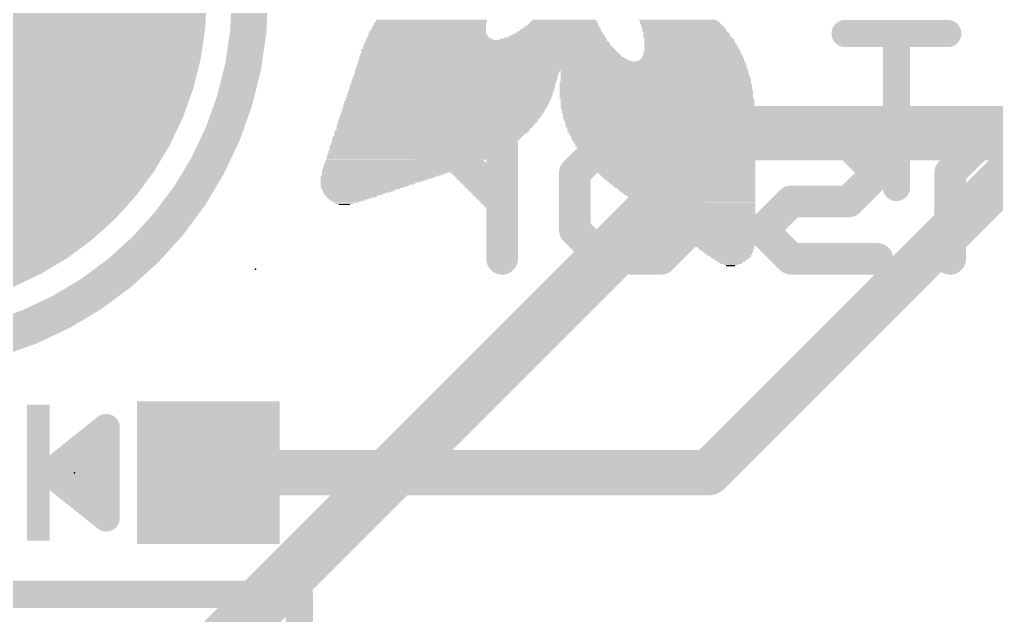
# Model space of a CAD drawing. Extents: x -0.1 to 25.5, y -0.1 to 17.9.
# Drawn here: x 3.25 to 8.73, y 11.77 to 15.12 of the extents above; entities that cross this region are included whole.
import ezdxf

# ---------------------------------------------------------------- set-up
doc = ezdxf.new("R2010")
doc.units = 0
for name, color, linetype in [('1', 12, 'CONTINUOUS'), ('16', 5, 'CONTINUOUS'), ('17', 110, 'CONTINUOUS'), ('21', 40, 'CONTINUOUS'), ('22', 6, 'CONTINUOUS'), ('23', 53, 'CONTINUOUS')]:
    doc.layers.add(name, color=color, linetype=linetype)

# ---------------------------------------------------------------- blocks, each defined once
blk = doc.blocks.new('RECT')
blk.add_solid([(-0.5, -0.5), (0.5, -0.5), (-0.5, 0.5), (0.5, 0.5)])
blk = doc.blocks.new('ROUNDP')
at = {"const_width": 0.5}
blk.add_lwpolyline([(0, -0.25, 1), (0, 0.25, 1), (0, -0.25)], format="xyb", dxfattribs=at)

msp = doc.modelspace()

# ---------------------------------------------------------------- linework, layer by layer
at = {"layer": '1', "const_width": 0.254}
for points in [[(7.112, 12.573), (9.144, 14.605)], [(4.306, 12.573), (7.112, 12.573)]]:
    msp.add_lwpolyline(points, dxfattribs=at)
at = {"layer": '1', "const_width": 0.127}
for points in [[(4.306, 12.6365, 1), (4.306, 12.5095)], [(7.0671, 12.6179, 1), (7.1569, 12.5281)], [(7.112, 12.5095, 1), (7.112, 12.6365)]]:
    msp.add_lwpolyline(points, format="xyb", dxfattribs=at)
at = {"layer": '16', "const_width": 0.3048}
for points in [[(3.556, 10.795), (7.239, 14.478)], [(7.239, 14.478), (16.764, 14.478)]]:
    msp.add_lwpolyline(points, dxfattribs=at)
at = {"layer": '16', "const_width": 0.1524}
for points in [[(7.239, 14.5542, 1), (7.239, 14.4018)], [(7.2929, 14.4241, 1), (7.1851, 14.5319)]]:
    msp.add_lwpolyline(points, format="xyb", dxfattribs=at)
at = {"layer": '21'}
for points, const_width in [([(2.54, 13.24, 1), (2.54, 17.24, 1), (2.54, 13.24)], 0.2032), ([(7.8786, 15.0756, 1), (7.8786, 14.9994)], 0.0762), ([(8.2048, 15.0375, 1), (8.1286, 15.0375)], 0.0762), ([(8.4548, 14.9994, 1), (8.4548, 15.0756)], 0.0762), ([(8.1286, 14.1732, 1), (8.2048, 14.1732)], 0.0762), ([(3.7719, 12.827, 1), (3.6957, 12.827)], 0.0762), ([(3.7576, 12.7972, 1), (3.71, 12.8568)], 0.0762), ([(3.7021, 12.8397, 1), (3.7021, 12.7635)], 0.0762), ([(3.7338, 12.7635, 1), (3.7338, 12.8397)], 0.0762), ([(3.5116, 12.6873, 1), (3.5116, 12.6111)], 0.0762), ([(3.7338, 12.6111, 1), (3.7338, 12.6873)], 0.0762), ([(3.4401, 12.6028, 1), (3.3925, 12.5432)], 0.0762), ([(3.3925, 12.6028, 1), (3.4401, 12.5432)], 0.0762), ([(3.5116, 12.5349, 1), (3.5116, 12.4587)], 0.0762), ([(3.7338, 12.4587, 1), (3.7338, 12.5349)], 0.0762), ([(3.7021, 12.3825, 1), (3.7021, 12.3063)], 0.0762), ([(3.71, 12.2892, 1), (3.7576, 12.3488)], 0.0762), ([(3.7338, 12.3063, 1), (3.7338, 12.3825)], 0.0762), ([(3.6957, 12.319, 1), (3.7719, 12.319)], 0.0762), ([(4.8556, 11.89, 1), (4.7794, 11.89)], 0.0762), ([(4.8175, 11.8519, 1), (4.8175, 11.9281)], 0.0762)]:
    msp.add_lwpolyline(points, format="xyb", dxfattribs=dict(at, const_width=const_width))
at = {"layer": '21', "const_width": 0.1524}
for points in [[(7.8786, 15.0375), (8.4548, 15.0375)], [(8.1667, 14.1732), (8.1667, 15.0375)], [(3.7338, 12.827), (3.4163, 12.573)], [(3.7338, 12.319), (3.7338, 12.827)], [(3.7021, 12.8016), (3.7338, 12.8016)], [(3.5116, 12.6492), (3.7338, 12.6492)], [(3.4163, 12.573), (3.7338, 12.319)], [(3.5116, 12.4968), (3.7338, 12.4968)], [(3.7021, 12.3444), (3.7338, 12.3444)], [(2.2175, 11.89), (4.8175, 11.89)], [(4.8175, 11.89), (4.8175, 10.79)]]:
    msp.add_lwpolyline(points, dxfattribs=at)
at = {"layer": '22', "const_width": 0.1778}
for points in [[(5.6326, 14.4172), (5.4716, 14.4172)], [(5.9546, 14.0952), (5.6326, 14.4172)], [(5.9546, 13.7732), (5.9546, 14.4172)], [(6.3631, 14.2562), (6.5241, 14.4172)], [(6.5241, 14.4172), (6.8461, 14.4172)], [(6.8461, 14.4172), (7.0071, 14.2562)], [(7.8986, 14.4172), (7.4155, 14.4172)], [(8.0596, 14.2562), (7.8986, 14.4172)], [(8.629, 14.4172), (8.468, 14.2562)], [(9.112, 14.4172), (8.629, 14.4172)], [(6.3631, 13.9342), (6.3631, 14.2562)], [(7.0071, 14.2562), (7.0071, 13.9342)], [(7.8986, 14.0952), (8.0596, 14.2562)], [(8.468, 14.2562), (8.468, 13.7732)], [(7.4155, 13.9342), (7.5766, 14.0952)], [(7.5766, 14.0952), (7.8986, 14.0952)], [(6.5241, 13.7732), (6.3631, 13.9342)], [(7.0071, 13.9342), (6.8461, 13.7732)], [(7.5766, 13.7732), (7.4155, 13.9342)], [(6.8461, 13.7732), (6.5241, 13.7732)], [(8.0596, 13.7732), (7.5766, 13.7732)]]:
    msp.add_lwpolyline(points, dxfattribs=at)
at = {"layer": '22', "const_width": 0.0889}
for points in [[(5.4716, 14.4616, 1), (5.4716, 14.3727)], [(5.6641, 14.4486, 1), (5.6012, 14.3857)], [(5.6326, 14.3727, 1), (5.6326, 14.4616)], [(5.9991, 14.4172, 1), (5.9102, 14.4172)], [(6.5241, 14.4616, 1), (6.5241, 14.3727)], [(6.5555, 14.3857, 1), (6.4927, 14.4486)], [(6.8775, 14.4486, 1), (6.8147, 14.3857)], [(6.8461, 14.3727, 1), (6.8461, 14.4616)], [(7.4155, 14.4616, 1), (7.4155, 14.3727)], [(7.93, 14.4486, 1), (7.8671, 14.3857)], [(7.8986, 14.3727, 1), (7.8986, 14.4616)], [(8.629, 14.4616, 1), (8.629, 14.3727)], [(8.6604, 14.3857, 1), (8.5976, 14.4486)], [(6.4075, 14.2562, 1), (6.3186, 14.2562)], [(6.3317, 14.2876, 1), (6.3945, 14.2247)], [(7.0516, 14.2562, 1), (6.9627, 14.2562)], [(6.9757, 14.2247, 1), (7.0385, 14.2876)], [(8.091, 14.2247, 1), (8.0281, 14.2876)], [(8.0281, 14.2247, 1), (8.091, 14.2876)], [(8.4366, 14.2876, 1), (8.4994, 14.2247)], [(8.5125, 14.2562, 1), (8.4236, 14.2562)], [(5.9232, 14.0637, 1), (5.9861, 14.1266)], [(7.5766, 14.1396, 1), (7.5766, 14.0507)], [(7.608, 14.0637, 1), (7.5451, 14.1266)], [(7.8671, 14.1266, 1), (7.93, 14.0637)], [(7.8986, 14.0507, 1), (7.8986, 14.1396)], [(6.3186, 13.9342, 1), (6.4075, 13.9342)], [(6.3945, 13.9656, 1), (6.3317, 13.9027)], [(6.9627, 13.9342, 1), (7.0516, 13.9342)], [(7.0385, 13.9027, 1), (6.9757, 13.9656)], [(7.447, 13.9656, 1), (7.3841, 13.9027)], [(7.3841, 13.9656, 1), (7.447, 13.9027)], [(5.9102, 13.7732, 1), (5.9991, 13.7732)], [(6.5241, 13.8176, 1), (6.5241, 13.7287)], [(6.4927, 13.7417, 1), (6.5555, 13.8046)], [(6.8147, 13.8046, 1), (6.8775, 13.7417)], [(6.8461, 13.7287, 1), (6.8461, 13.8176)], [(7.5766, 13.8176, 1), (7.5766, 13.7287)], [(7.5451, 13.7417, 1), (7.608, 13.8046)], [(8.0596, 13.7287, 1), (8.0596, 13.8176)], [(8.4236, 13.7732, 1), (8.5125, 13.7732)]]:
    msp.add_lwpolyline(points, format="xyb", dxfattribs=at)
at = {"layer": '23'}
for p in [(4.572, 13.716), (3.556, 12.573)]:
    msp.add_point(p, dxfattribs=at)

# ---------------------------------------------------------------- block references
at = {"layer": '1', "xscale": 0.8, "yscale": 0.8, "rotation": 90}
msp.add_blockref('RECT', (4.306, 12.573), dxfattribs=at)
at = {"layer": '17', "xscale": 3.516, "yscale": 3.516}
msp.add_blockref('ROUNDP', (2.54, 15.24), dxfattribs=at)
msp.add_blockref('ROUNDP', (2.54, 15.24), dxfattribs=at)
at = {"layer": '21'}
for p, xscale, yscale in [((5.5436, 15.0686), 0.6413, 0.0063), ((5.5467, 15.0813), 0.635, 0.0063), ((5.5467, 15.0749), 0.635, 0.0064), ((5.5499, 15.094), 0.6286, 0.0063), ((5.5499, 15.0876), 0.6286, 0.0064), ((5.5563, 15.1003), 0.6287, 0.0064), ((5.5595, 15.113), 0.6223, 0.0064), ((5.5595, 15.1067), 0.6223, 0.0063), ((6.2897, 15.0686), 0.4318, 0.0063), ((6.2896, 15.0749), 0.4191, 0.0064), ((6.2929, 15.0813), 0.4127, 0.0063), ((6.2961, 15.0876), 0.3937, 0.0064), ((6.2992, 15.094), 0.3874, 0.0063), ((6.2992, 15.1003), 0.3746, 0.0064), ((6.3024, 15.1067), 0.3683, 0.0063), ((6.3024, 15.113), 0.3556, 0.0064), ((6.9374, 15.113), 0.4318, 0.0064), ((6.9469, 15.1067), 0.4382, 0.0063), ((6.9533, 15.094), 0.4509, 0.0063), ((6.9501, 15.1003), 0.4445, 0.0064), ((6.9596, 15.0876), 0.4508, 0.0064), ((6.9628, 15.0813), 0.4572, 0.0063), ((6.966, 15.0749), 0.4635, 0.0064), ((6.9723, 15.0686), 0.4636, 0.0063), ((5.5372, 15.0178), 0.6794, 0.0063), ((5.534, 15.0368), 0.6604, 0.0064), ((5.5372, 15.0305), 0.6668, 0.0063), ((5.5404, 15.0241), 0.6731, 0.0064), ((5.5372, 15.0495), 0.654, 0.0064), ((5.5372, 15.0432), 0.654, 0.0063), ((5.5404, 15.0559), 0.6477, 0.0063), ((5.5436, 15.0622), 0.6413, 0.0064), ((6.258, 15.0178), 0.5461, 0.0063), ((6.2643, 15.0241), 0.5334, 0.0064), ((6.2675, 15.0305), 0.5143, 0.0063), ((6.2707, 15.0368), 0.4953, 0.0064), ((6.277, 15.0432), 0.4826, 0.0063), ((6.277, 15.0495), 0.4699, 0.0064), ((6.2833, 15.0559), 0.4572, 0.0063), ((6.2834, 15.0622), 0.4445, 0.0064), ((6.9787, 15.0495), 0.4763, 0.0064), ((6.9755, 15.0622), 0.4699, 0.0064), ((6.9755, 15.0559), 0.4699, 0.0063), ((6.985, 15.0432), 0.4762, 0.0063), ((6.9882, 15.0368), 0.4826, 0.0064), ((6.9914, 15.0305), 0.4889, 0.0063), ((6.9914, 15.0241), 0.4889, 0.0064), ((6.9946, 15.0178), 0.4953, 0.0063), ((5.8738, 14.9606), 1.4033, 0.0064), ((5.8706, 14.9797), 1.3843, 0.0063), ((5.8706, 14.9733), 1.3843, 0.0064), ((5.8738, 14.967), 1.3907, 0.0063), ((5.8674, 14.9924), 1.3652, 0.0063), ((5.8706, 14.986), 1.3716, 0.0064), ((5.5467, 15.0051), 0.7112, 0.0063), ((5.8674, 14.9987), 1.3526, 0.0064), ((5.5436, 15.0114), 0.6921, 0.0064), ((6.242, 15.0051), 0.6033, 0.0063), ((6.2515, 15.0114), 0.5715, 0.0064), ((7.0009, 15.0114), 0.4953, 0.0064), ((7.0072, 14.9924), 0.508, 0.0063), ((7.0072, 14.986), 0.508, 0.0064), ((7.0104, 14.9797), 0.5144, 0.0063), ((7.0168, 14.9606), 0.5271, 0.0064), ((7.0041, 15.0051), 0.5017, 0.0063), ((7.0041, 14.9987), 0.5017, 0.0064), ((7.0136, 14.9733), 0.5207, 0.0064), ((7.0136, 14.967), 0.5207, 0.0063), ((5.8896, 14.9098), 1.4732, 0.0064), ((5.896, 14.9035), 1.4859, 0.0063), ((5.8864, 14.9225), 1.4541, 0.0064), ((5.8897, 14.9162), 1.4605, 0.0063), ((5.8769, 14.9479), 1.4224, 0.0064), ((5.8801, 14.9416), 1.4288, 0.0063), ((5.8864, 14.9289), 1.4415, 0.0063), ((5.8833, 14.9352), 1.4351, 0.0064), ((5.8769, 14.9543), 1.4097, 0.0063), ((7.0231, 14.9098), 0.5652, 0.0064), ((7.0231, 14.9035), 0.5652, 0.0063), ((7.0231, 14.9225), 0.5524, 0.0064), ((7.0231, 14.9162), 0.5524, 0.0063), ((7.02, 14.9289), 0.5461, 0.0063), ((7.0168, 14.9543), 0.5271, 0.0063), ((7.0199, 14.9479), 0.5334, 0.0064), ((7.0199, 14.9416), 0.5334, 0.0063), ((7.0231, 14.9352), 0.5398, 0.0064), ((6.2325, 14.8654), 2.1844, 0.0063), ((6.2325, 14.859), 2.1844, 0.0064), ((6.2325, 14.8527), 2.1844, 0.0063), ((5.9119, 14.8844), 1.5303, 0.0064), ((6.2326, 14.878), 2.1717, 0.0063), ((6.2326, 14.8717), 2.1717, 0.0064), ((5.9055, 14.8908), 1.505, 0.0063), ((5.8992, 14.8971), 1.4923, 0.0064), ((7.0136, 14.8844), 0.5969, 0.0064), ((7.0199, 14.8908), 0.5842, 0.0063), ((7.0231, 14.8971), 0.5778, 0.0064), ((5.6959, 14.8082), 1.1493, 0.0064), ((5.6959, 14.8018), 1.1493, 0.0063), ((5.6928, 14.7955), 1.143, 0.0064), ((5.7023, 14.8273), 1.1494, 0.0063), ((5.7023, 14.8209), 1.1494, 0.0064), ((5.6991, 14.8146), 1.143, 0.0063), ((6.2326, 14.8463), 2.1971, 0.0064), ((6.2326, 14.8399), 2.1971, 0.0063), ((6.2326, 14.8336), 2.1971, 0.0064), ((6.8104, 14.8273), 1.0541, 0.0063), ((6.8104, 14.8209), 1.0541, 0.0064), ((6.8104, 14.8146), 1.0541, 0.0063), ((6.8104, 14.8082), 1.0541, 0.0064), ((6.8136, 14.8018), 1.0605, 0.0063), ((6.8136, 14.7955), 1.0605, 0.0064), ((5.6769, 14.7511), 1.1494, 0.0063), ((5.6769, 14.7447), 1.1494, 0.0064), ((5.6833, 14.7701), 1.1493, 0.0064), ((5.6833, 14.7637), 1.1493, 0.0063), ((5.6833, 14.7574), 1.1493, 0.0064), ((5.6896, 14.7892), 1.1494, 0.0063), ((5.6896, 14.7828), 1.1494, 0.0064), ((5.6896, 14.7765), 1.1494, 0.0063), ((6.8136, 14.7637), 1.0731, 0.0063), ((6.8136, 14.7574), 1.0731, 0.0064), ((6.8168, 14.7511), 1.0795, 0.0063), ((6.8168, 14.7447), 1.0795, 0.0064), ((6.8167, 14.7828), 1.0668, 0.0064), ((6.8167, 14.7765), 1.0668, 0.0063), ((6.8167, 14.7701), 1.0668, 0.0064), ((6.8136, 14.7892), 1.0605, 0.0063), ((5.6579, 14.6875), 1.1493, 0.0063), ((5.6611, 14.6939), 1.1557, 0.0064), ((5.6673, 14.713), 1.1557, 0.0063), ((5.6642, 14.7066), 1.1494, 0.0064), ((5.6642, 14.7003), 1.1494, 0.0063), ((5.6738, 14.732), 1.1557, 0.0064), ((5.6706, 14.7256), 1.1493, 0.0063), ((5.6706, 14.7193), 1.1493, 0.0064), ((5.6769, 14.7384), 1.1494, 0.0063), ((6.8199, 14.7193), 1.0858, 0.0064), ((6.8199, 14.713), 1.0858, 0.0063), ((6.8199, 14.7066), 1.0858, 0.0064), ((6.8199, 14.7003), 1.0858, 0.0063), ((6.8199, 14.6939), 1.0858, 0.0064), ((6.8199, 14.6875), 1.0858, 0.0063), ((6.8168, 14.7384), 1.0795, 0.0063), ((6.8168, 14.732), 1.0795, 0.0064), ((6.8168, 14.7256), 1.0795, 0.0063), ((5.6388, 14.6368), 1.1494, 0.0063), ((5.6356, 14.6304), 1.143, 0.0064), ((5.6452, 14.6558), 1.1493, 0.0064), ((5.6452, 14.6494), 1.1493, 0.0063), ((5.642, 14.6431), 1.143, 0.0064), ((5.6515, 14.6749), 1.1494, 0.0063), ((5.6515, 14.6685), 1.1494, 0.0064), ((5.6515, 14.6622), 1.1494, 0.0063), ((5.6579, 14.6812), 1.1493, 0.0064), ((6.8199, 14.6812), 1.0858, 0.0064), ((6.8199, 14.6749), 1.0858, 0.0063), ((6.8262, 14.6685), 1.0859, 0.0064), ((6.8262, 14.6622), 1.0859, 0.0063), ((6.8262, 14.6558), 1.0859, 0.0064), ((6.8262, 14.6494), 1.0859, 0.0063), ((6.8262, 14.6431), 1.0859, 0.0064), ((6.8262, 14.6368), 1.0859, 0.0063), ((6.8262, 14.6304), 1.0859, 0.0064), ((5.6103, 14.5796), 1.1303, 0.0064), ((5.6198, 14.5987), 1.1367, 0.0063), ((5.6198, 14.5923), 1.1367, 0.0064), ((5.6166, 14.586), 1.1303, 0.0063), ((5.6293, 14.6177), 1.143, 0.0064), ((5.6261, 14.6113), 1.1366, 0.0063), ((5.6261, 14.605), 1.1366, 0.0064), ((5.6356, 14.6241), 1.143, 0.0063), ((6.8262, 14.6241), 1.0859, 0.0063), ((6.8262, 14.6177), 1.0859, 0.0064), ((6.8326, 14.5987), 1.0858, 0.0063), ((6.8326, 14.5923), 1.0858, 0.0064), ((6.8295, 14.6113), 1.0795, 0.0063), ((6.8295, 14.605), 1.0795, 0.0064), ((6.8357, 14.586), 1.0795, 0.0063), ((6.8357, 14.5796), 1.0795, 0.0064), ((5.5785, 14.5225), 1.1049, 0.0063), ((5.5912, 14.5415), 1.1176, 0.0064), ((5.588, 14.5352), 1.1112, 0.0063), ((5.5849, 14.5288), 1.1049, 0.0064), ((5.6007, 14.5606), 1.124, 0.0063), ((5.5975, 14.5542), 1.1176, 0.0064), ((5.5975, 14.5479), 1.1176, 0.0063), ((5.6103, 14.5732), 1.1303, 0.0063), ((5.6071, 14.5669), 1.1239, 0.0064), ((6.8357, 14.5732), 1.0795, 0.0063), ((6.8357, 14.5669), 1.0795, 0.0064), ((6.8357, 14.5606), 1.0795, 0.0063), ((6.839, 14.5542), 1.0731, 0.0064), ((6.839, 14.5479), 1.0731, 0.0063), ((6.8421, 14.5415), 1.0668, 0.0064), ((6.8421, 14.5352), 1.0668, 0.0063), ((6.8421, 14.5288), 1.0668, 0.0064), ((6.8421, 14.5225), 1.0668, 0.0063), ((5.5563, 14.4844), 1.0859, 0.0063), ((5.5531, 14.478), 1.0795, 0.0064), ((5.5467, 14.4717), 1.0668, 0.0063), ((5.5436, 14.4653), 1.0605, 0.0064), ((5.5658, 14.4971), 1.0922, 0.0063), ((5.5626, 14.4907), 1.0858, 0.0064), ((5.5753, 14.5161), 1.0986, 0.0064), ((5.5753, 14.5098), 1.0986, 0.0063), ((5.569, 14.5034), 1.0859, 0.0064), ((6.8453, 14.5161), 1.0604, 0.0064), ((6.8453, 14.5098), 1.0604, 0.0063), ((6.8485, 14.5034), 1.0541, 0.0064), ((6.8485, 14.4971), 1.0541, 0.0063), ((6.8485, 14.4907), 1.0541, 0.0064), ((6.8517, 14.4844), 1.0477, 0.0063), ((6.8517, 14.478), 1.0477, 0.0064), ((6.8548, 14.4717), 1.0414, 0.0063), ((6.8548, 14.4653), 1.0414, 0.0064), ((5.5055, 14.4209), 1.0223, 0.0063), ((5.5023, 14.4145), 1.016, 0.0064), ((5.5245, 14.4399), 1.0478, 0.0064), ((5.515, 14.4272), 1.0287, 0.0064), ((5.5277, 14.4463), 1.0541, 0.0063), ((5.5182, 14.4336), 1.0351, 0.0063), ((5.5372, 14.459), 1.0604, 0.0063), ((5.5341, 14.4526), 1.0541, 0.0064), ((6.858, 14.459), 1.035, 0.0063), ((6.858, 14.4526), 1.035, 0.0064), ((6.8612, 14.4463), 1.0287, 0.0063), ((6.8612, 14.4399), 1.0287, 0.0064), ((6.8643, 14.4336), 1.0223, 0.0063), ((6.8675, 14.4272), 1.016, 0.0064), ((6.8675, 14.4209), 1.016, 0.0063), ((6.8707, 14.4145), 1.0096, 0.0064), ((5.4515, 14.3637), 0.9525, 0.0064), ((5.4451, 14.3574), 0.9398, 0.0063), ((5.4737, 14.3828), 0.9842, 0.0063), ((5.4674, 14.3764), 0.9715, 0.0064), ((5.461, 14.3701), 0.9588, 0.0063), ((5.4959, 14.4082), 1.016, 0.0063), ((5.4864, 14.3955), 0.997, 0.0063), ((5.4896, 14.4018), 1.0033, 0.0064), ((5.4801, 14.3891), 0.9843, 0.0064), ((6.8707, 14.4082), 1.0096, 0.0063), ((6.8739, 14.4018), 1.0033, 0.0064), ((6.8771, 14.3955), 0.9969, 0.0063), ((6.8771, 14.3891), 0.9969, 0.0064), ((6.8802, 14.3828), 0.9906, 0.0063), ((6.8834, 14.3764), 0.9842, 0.0064), ((6.8834, 14.3701), 0.9842, 0.0063), ((6.8866, 14.3637), 0.9779, 0.0064), ((6.8898, 14.3574), 0.9715, 0.0063), ((5.3784, 14.3066), 0.8445, 0.0063), ((5.3689, 14.3002), 0.8255, 0.0064), ((5.407, 14.3256), 0.889, 0.0064), ((5.3975, 14.3193), 0.87, 0.0063), ((5.3912, 14.3129), 0.8573, 0.0064), ((5.4165, 14.332), 0.8953, 0.0063), ((5.4293, 14.3447), 0.9207, 0.0063), ((5.4229, 14.3383), 0.908, 0.0064), ((5.4388, 14.351), 0.9271, 0.0064), ((6.8929, 14.351), 0.9652, 0.0064), ((6.8929, 14.3447), 0.9652, 0.0063), ((6.8961, 14.3383), 0.9588, 0.0064), ((6.8993, 14.332), 0.9525, 0.0063), ((6.9024, 14.3256), 0.9461, 0.0064), ((6.9056, 14.3193), 0.9398, 0.0063), ((6.9056, 14.3129), 0.9398, 0.0064), ((6.9088, 14.3066), 0.9334, 0.0063), ((6.912, 14.3002), 0.9271, 0.0064), ((5.2959, 14.2558), 0.7048, 0.0063), ((5.2864, 14.2494), 0.6858, 0.0064), ((5.315, 14.2685), 0.7429, 0.0063), ((5.3055, 14.2621), 0.7239, 0.0064), ((5.3467, 14.2875), 0.7938, 0.0064), ((5.3277, 14.2748), 0.7557, 0.0064), ((5.3372, 14.2812), 0.7747, 0.0063), ((5.3594, 14.2939), 0.8064, 0.0063), ((6.9152, 14.2939), 0.9207, 0.0063), ((6.9183, 14.2875), 0.9144, 0.0064), ((6.9215, 14.2812), 0.908, 0.0063), ((6.9247, 14.2748), 0.9017, 0.0064), ((6.9279, 14.2685), 0.8953, 0.0063), ((6.931, 14.2621), 0.889, 0.0064), ((6.9342, 14.2558), 0.8826, 0.0063), ((6.9374, 14.2494), 0.8763, 0.0064), ((5.2641, 14.2367), 0.6541, 0.0064), ((5.2546, 14.2304), 0.635, 0.0063), ((5.2451, 14.224), 0.616, 0.0064), ((5.2355, 14.2177), 0.5969, 0.0063), ((5.226, 14.2113), 0.5779, 0.0064), ((5.2165, 14.205), 0.5588, 0.0063), ((5.2038, 14.1986), 0.5334, 0.0064), ((5.1974, 14.1923), 0.5207, 0.0063), ((5.2769, 14.2431), 0.6667, 0.0063), ((6.9405, 14.2431), 0.8699, 0.0063), ((6.9437, 14.2367), 0.8636, 0.0064), ((6.9469, 14.2304), 0.8572, 0.0063), ((6.9501, 14.224), 0.8509, 0.0064), ((6.9533, 14.2177), 0.8445, 0.0063), ((6.9596, 14.2113), 0.8318, 0.0064), ((6.9628, 14.205), 0.8255, 0.0063), ((6.966, 14.1986), 0.8191, 0.0064), ((6.9691, 14.1923), 0.8128, 0.0063), ((5.1848, 14.1859), 0.4953, 0.0064), ((5.1784, 14.1796), 0.4826, 0.0063), ((5.1689, 14.1732), 0.4636, 0.0064), ((5.1498, 14.1605), 0.4127, 0.0064), ((5.1626, 14.1669), 0.4381, 0.0063), ((5.1467, 14.1542), 0.3937, 0.0063), ((5.1372, 14.1478), 0.3747, 0.0064), ((5.1277, 14.1415), 0.3429, 0.0063), ((6.9755, 14.1859), 0.8001, 0.0064), ((6.9787, 14.1796), 0.7937, 0.0063), ((6.9818, 14.1732), 0.7874, 0.0064), ((6.9882, 14.1669), 0.7747, 0.0063), ((6.9914, 14.1605), 0.7683, 0.0064), ((6.9945, 14.1542), 0.762, 0.0063), ((7.0009, 14.1478), 0.7493, 0.0064), ((7.0041, 14.1415), 0.7429, 0.0063), ((5.1213, 14.1351), 0.3302, 0.0064), ((5.1118, 14.1288), 0.2985, 0.0063), ((5.1086, 14.1224), 0.2794, 0.0064), ((5.0991, 14.1161), 0.2477, 0.0063), ((5.0927, 14.1097), 0.2222, 0.0064), ((5.0864, 14.1034), 0.1969, 0.0063), ((5.0831, 14.097), 0.1651, 0.0064), ((5.0769, 14.0907), 0.1397, 0.0063), ((5.0705, 14.0843), 0.1016, 0.0064), ((7.0072, 14.1351), 0.7366, 0.0064), ((7.0136, 14.1288), 0.7239, 0.0063), ((7.0168, 14.1224), 0.7175, 0.0064), ((7.0231, 14.1161), 0.7048, 0.0063), ((7.0263, 14.1097), 0.6985, 0.0064), ((7.0295, 14.1034), 0.6921, 0.0063), ((7.0358, 14.097), 0.6794, 0.0064), ((7.039, 14.0907), 0.6731, 0.0063), ((7.0422, 14.0843), 0.6667, 0.0064), ((5.0705, 14.078), 0.0635, 0.0063), ((7.0485, 14.078), 0.654, 0.0063), ((7.0517, 14.0716), 0.6477, 0.0064), ((7.0549, 14.0653), 0.6413, 0.0063), ((7.0612, 14.0589), 0.6286, 0.0064), ((7.0644, 14.0526), 0.6223, 0.0063), ((7.0707, 14.0462), 0.6096, 0.0064), ((7.0739, 14.0399), 0.6032, 0.0063), ((7.0771, 14.0335), 0.5969, 0.0064), ((7.0834, 14.0272), 0.5842, 0.0063), ((7.0866, 14.0208), 0.5778, 0.0064), ((7.0898, 14.0145), 0.5715, 0.0063), ((7.0961, 14.0081), 0.5588, 0.0064), ((7.0993, 14.0018), 0.5524, 0.0063), ((7.1025, 13.9954), 0.5461, 0.0064), ((7.1088, 13.9891), 0.5334, 0.0063), ((7.112, 13.9827), 0.527, 0.0064), ((7.1184, 13.9764), 0.5143, 0.0063), ((7.1215, 13.97), 0.508, 0.0064), ((7.1247, 13.9637), 0.5016, 0.0063), ((7.1311, 13.9573), 0.4889, 0.0064), ((7.1342, 13.951), 0.4826, 0.0063), ((7.1374, 13.9446), 0.4762, 0.0064), ((7.1438, 13.9383), 0.4635, 0.0063), ((7.1469, 13.9319), 0.4572, 0.0064), ((7.1501, 13.9256), 0.4508, 0.0063), ((7.1565, 13.9192), 0.4381, 0.0064), ((7.1596, 13.9129), 0.4318, 0.0063), ((7.166, 13.9065), 0.4191, 0.0064), ((7.1692, 13.9002), 0.4127, 0.0063), ((7.1723, 13.8938), 0.4064, 0.0064), ((7.1787, 13.8875), 0.3937, 0.0063), ((7.1819, 13.8811), 0.3873, 0.0064), ((7.185, 13.8748), 0.381, 0.0063), ((7.1913, 13.8684), 0.3683, 0.0064), ((7.1946, 13.862), 0.3619, 0.0063), ((7.2009, 13.8557), 0.3492, 0.0064), ((7.2009, 13.8494), 0.3366, 0.0063), ((7.2041, 13.843), 0.3302, 0.0064), ((7.2105, 13.8367), 0.3175, 0.0063), ((7.2136, 13.8303), 0.3112, 0.0064), ((7.2136, 13.8239), 0.2984, 0.0063), ((7.22, 13.8176), 0.2857, 0.0064), ((7.2231, 13.8113), 0.2794, 0.0063), ((7.2232, 13.8049), 0.2667, 0.0064), ((7.2295, 13.7986), 0.254, 0.0063), ((7.2294, 13.7922), 0.2413, 0.0064), ((7.2358, 13.7858), 0.2286, 0.0063), ((7.2359, 13.7795), 0.2159, 0.0064), ((7.239, 13.7732), 0.1968, 0.0063), ((7.2358, 13.7668), 0.1778, 0.0064), ((7.239, 13.7605), 0.1588, 0.0063), ((7.2359, 13.7541), 0.1397, 0.0064), ((7.239, 13.7477), 0.1206, 0.0063), ((7.239, 13.7414), 0.0826, 0.0064), ((7.2358, 13.7351), 0.0508, 0.0063)]:
    msp.add_blockref('RECT', p, dxfattribs=dict(at, xscale=xscale, yscale=yscale))
at = {"layer": '21', "xscale": 0.762, "yscale": 0.127, "rotation": 90}
msp.add_blockref('RECT', (3.3528, 12.573), dxfattribs=at)

doc.saveas('drawing.dxf')
